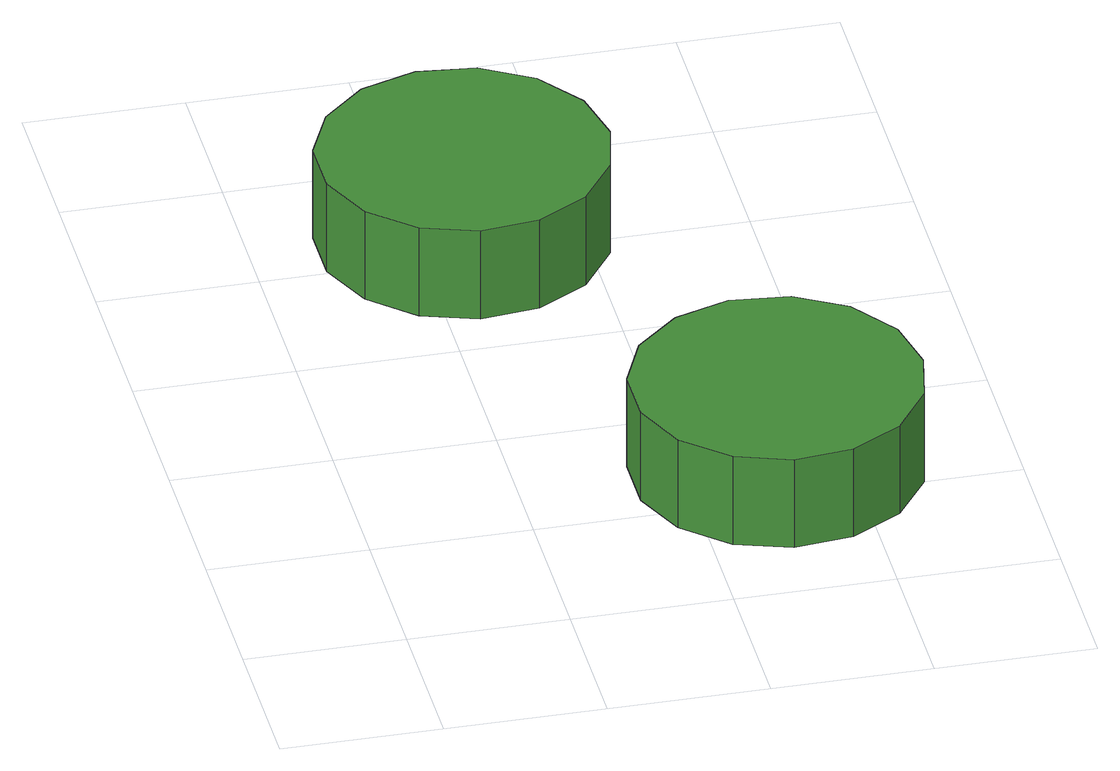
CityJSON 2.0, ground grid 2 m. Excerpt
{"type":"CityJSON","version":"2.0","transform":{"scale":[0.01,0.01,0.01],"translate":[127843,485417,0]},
"CityObjects":{
"tree1":{"type":"SolitaryVegetationObject","attributes":{"function":"something"},"geometry":[{"type":"MultiSurface","lod":"1","boundaries":[[[0,1,2,3,4,5,6,7,8,9,10,11,12,13,14]],[[15,16,17,18,19,20,21,22,23,24,25,26,27,28,29]],[[0,29,28,1]],[[1,28,27,2]],[[2,27,26,3]],[[3,26,25,4]],[[4,25,24,5]],[[5,24,23,6]],[[6,23,22,7]],[[7,22,21,8]],[[8,21,20,9]],[[9,20,19,10]],[[10,19,18,11]],[[11,18,17,12]],[[12,17,16,13]],[[13,16,15,14]],[[14,15,29,0]]]}]},
"tree2":{"type":"SolitaryVegetationObject","attributes":{"function":"something"},"geometry":[{"type":"MultiSurface","lod":"1","boundaries":[[[30,31,32,33,34,35,36,37,38,39,40,41,42,43,44]],[[45,46,47,48,49,50,51,52,53,54,55,56,57,58,59]],[[30,59,58,31]],[[31,58,57,32]],[[32,57,56,33]],[[33,56,55,34]],[[34,55,54,35]],[[35,54,53,36]],[[36,53,52,37]],[[37,52,51,38]],[[38,51,50,39]],[[39,50,49,40]],[[40,49,48,41]],[[41,48,47,42]],[[42,47,46,43]],[[43,46,45,44]],[[44,45,59,30]]]}]}
},
"vertices":[
[438,841,183],[422,914,183],[378,974,183],[314,1012,183],[240,1020,183],[169,997,183],[114,947,183],[83,879,183],[83,804,183],[114,736,183],[169,686,183],[240,663,183],[314,671,183],[378,708,183],[422,769,183],[422,769,58],[378,708,58],[314,671,58],[240,663,58],[169,686,58],[114,736,58],[83,804,58],[83,879,58],[114,947,58],[169,997,58],[240,1020,58],[314,1012,58],[378,974,58],[422,914,58],[438,841,58],
[693,273,183],[678,345,183],[634,406,183],[570,443,183],[495,451,183],[425,428,183],[369,378,183],[339,310,183],[339,235,183],[369,167,183],[425,117,183],[495,94,183],[570,102,183],[634,139,183],[678,200,183],[678,200,58],[634,139,58],[570,102,58],[495,94,58],[425,117,58],[369,167,58],[339,235,58],[339,310,58],[369,378,58],[425,428,58],[495,451,58],[570,443,58],[634,406,58],[678,345,58],[693,273,58]
]}
